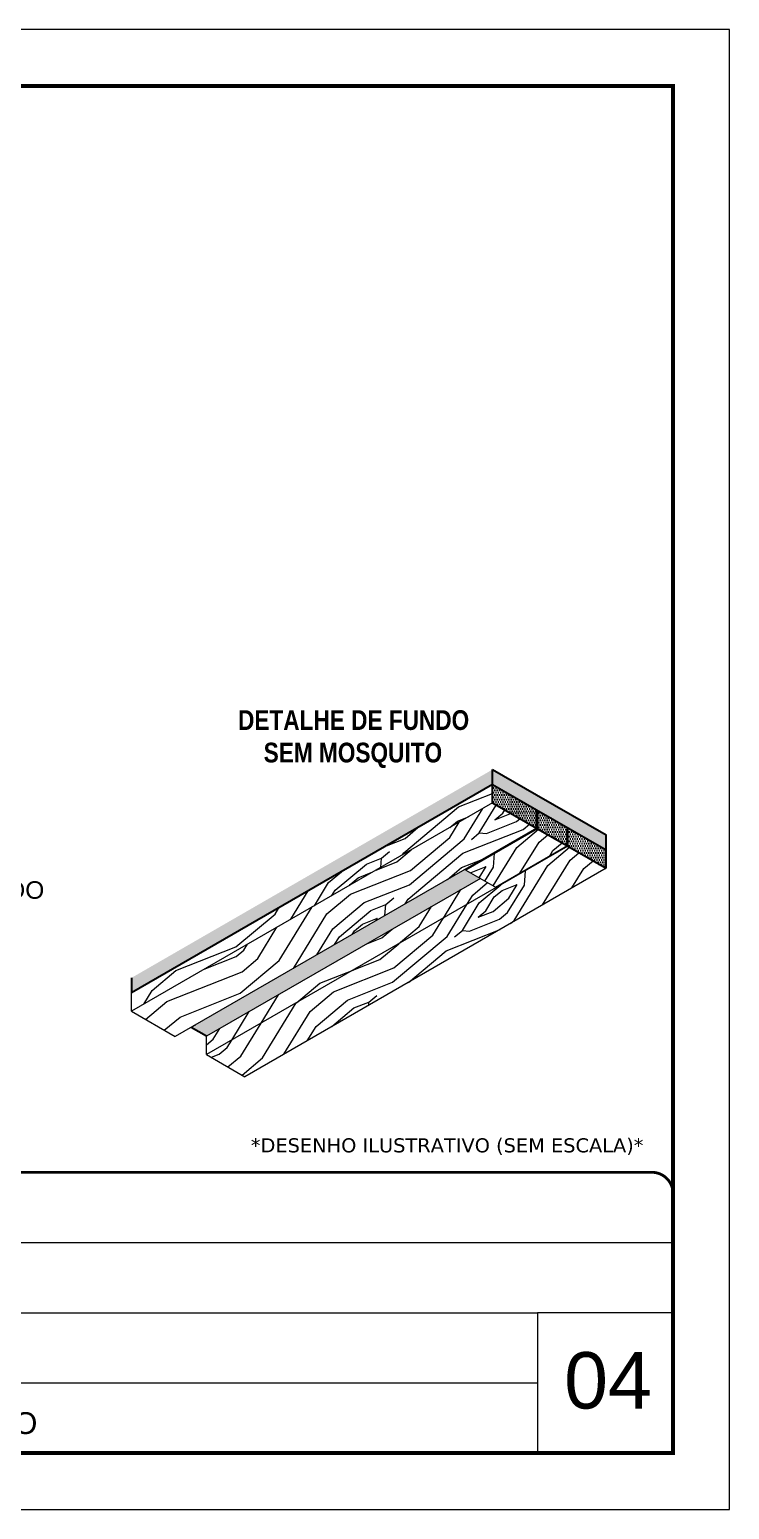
# Model space of a CAD drawing. Extents: x -10448 to -1189, y -11772 to 17235.
# Drawn here: x -4691 to -4195, y 15794 to 16844 of the extents above; entities that cross this region are included whole.
import ezdxf
from ezdxf.enums import TextEntityAlignment as Align

# ---------------------------------------------------------------- set-up
doc = ezdxf.new("R2010")
doc.units = 0
doc.linetypes.add('CONTINUO', pattern=[0])
doc.linetypes.add('DASHED', pattern=[0.75, 0.5, -0.25])
for name, color, linetype, lineweight in [('CARIMBO', 255, 'Continuous', 9), ('Folhas', 255, 'Continuous', 9), ('fundo', 100, 'Continuous', 9), ('Madeira', 126, 'Continuous', 18), ('SARRAFO DE PRESSAO', 251, 'DASHED', 9)]:
    doc.layers.add(name, color=color, linetype=linetype, lineweight=lineweight)
for name, color, linetype in [('HACHURA MADEIRAS', 1, 'Continuous'), ('material do compensado', 7, 'Continuous'), ('texto', 7, 'Continuous')]:
    doc.layers.add(name, color=color, linetype=linetype)
doc.styles.add('ARIAL', font='arial.ttf')
doc.styles.add('CESAR1', font='arial.ttf', dxfattribs={"oblique": 15})
doc.styles.add('ROMANC', font='techb___.ttf', dxfattribs={"height": 2.5})
doc.styles.add('stylellllll', font='verdana.ttf', dxfattribs={"height": 2})
pattern_1 = [(355, (-54027.45, 13446.67), (111.07494, 93.20294), [5.12645, -97.40264]), (85, (-53983.47, 13478.85), (-93.20294, 111.07494), [10.2529, -92.27619]), (40, (-54004.79, 13470.42), (8.936, 102.13894), [7.24881, -21.74642, 7.24881, -14.497615, 50.751904, -43.50449]), (40, (-54033.01, 13442.01), (8.936, 102.13894), [7.24983, -14.49967, 7.24983, -115.99871]), (40, (-53996.365, 13449.1), (8.936, 102.13894), [7.24983, -137.7482]), (40, (-53986.6, 13443.1), (8.936, 102.13894), [7.24983, -137.7482]), (40, (-54001.025, 13454.65), (8.936, 102.13894), [7.24983, -137.7482]), (40, (-54005.685, 13460.205), (8.936, 102.13894), [14.49967, -130.49838]), (40, (-53973.45, 13534.575), (8.936, 102.13894), [14.49967, -130.49838]), (40, (-54015.45, 13466.205), (8.936, 102.13894), [28.99933, -115.99871]), (40, (-54020.11, 13471.76), (8.936, 102.13894), [28.99933, -115.99871]), (40, (-53951.04, 13496.59), (8.936, 102.13894), [28.99933, -115.99871]), (40, (-54024.326, 13482.42), (8.936, 102.13894), [21.7497, -123.24834]), (40, (-54043.41, 13499.53), (8.936, 102.13894), [21.7497, -123.24834]), (40, (-54034.09, 13488.42), (8.936, 102.13894), [21.7497, -123.24834]), (40, (-53965.02, 13513.254), (8.936, 102.13894), [36.24951, -108.74853]), (40, (-53974.79, 13519.254), (8.936, 102.13894), [36.24951, -108.74853]), (40, (-53966.81, 13492.826), (8.936, 102.13894), [50.74931, -94.24873]), (21.56505, (-54016.346, 13455.99), (102.138945, -8.936), [11.4631, -217.79893]), (21.56505, (-53993.237, 13484.846), (102.138945, -8.936), [11.4631, -217.79893]), (21.56505, (-53999.238, 13475.08), (102.138945, -8.936), [11.4631, -217.79893]), (21.56505, (-54022.346, 13446.224), (102.138945, -8.936), [22.9262, -206.33583]), (21.56505, (-53997.897, 13490.4), (102.138945, -8.936), [34.3893, -194.87273]), (21.56505, (-54007.664, 13496.4), (102.138945, -8.936), [45.8524, -183.40963]), (21.56505, (-54017.43, 13502.4), (102.138945, -8.936), [45.8524, -183.40963]), (21.56505, (-54030.07, 13534.383), (102.138945, -8.936), [45.8524, -183.40963]), (21.56505, (-54030.965, 13524.17), (102.138945, -8.936), [57.3155, -171.94653]), (21.56505, (-54026.75, 13513.51), (102.138945, -8.936), [57.3155, -171.94653]), (58.43495, (-53994.577, 13469.525), (8.936, 102.138945), [11.4631, -217.79893]), (58.43495, (-54010.79, 13460.65), (8.936, 102.138945), [11.4631, -217.79893]), (58.43495, (-54027.453, 13446.67), (8.936, 102.138945), [22.9262, -206.33583]), (58.43495, (-53995.47, 13459.31), (8.936, 102.138945), [22.9262, -206.33583]), (58.43495, (-54038.114, 13442.46), (8.936, 102.138945), [34.3893, -194.87273]), (58.43495, (-54048.328, 13443.35), (8.936, 102.138945), [45.8524, -183.40963]), (58.43495, (-53955.956, 13440.416), (8.936, 102.138945), [45.8524, -183.40963]), (58.43495, (-53990.81, 13453.758), (8.936, 102.138945), [45.8524, -183.40963]), (58.43495, (-53971.277, 13441.756), (8.936, 102.138945), [57.3155, -171.94653]), (58.43495, (-53981.044, 13447.757), (8.936, 102.138945), [57.3155, -171.94653])]
pattern_2 = [(0, (-43134.936, 5692.7198), (0.82275303, 1.645506056), [0, -1.645506056])]

# ---------------------------------------------------------------- blocks, each defined once
blk = doc.blocks.new('9999999999')
at = {"color": 30, "linetype": 'CONTINUO'}
for p, q in [((98564.6, 34379.6), (99584, 34379.6)), ((98564.6, 34329.8), (99488, 34329.8)), ((99584, 34329.8), (99488, 34329.8)), ((99488, 34329.8), (99488, 34230.2)), ((98564.6, 34280), (99488, 34280))]:
    blk.add_line(p, q, dxfattribs=at)
at = {"color": 30, "linetype": 'CONTINUO', "const_width": 2}
blk.add_lwpolyline([(99584, 34230.2), (99584, 34414.4, 0.414214), (99569, 34429.4), (98229, 34429.4, 0.414214), (98214, 34414.4), (98214, 34245.2, 0.414214), (98229, 34230.2), (99584, 34230.2)], format="xyb", dxfattribs=at)
at = {"layer": 'Folhas'}
blk.add_lwpolyline([(98139, 34190.2), (99624, 34190.2), (99624, 35240.2), (98139, 35240.2)], close=True, dxfattribs=at)
at = {"layer": 'Folhas', "color": 30, "const_width": 3}
blk.add_lwpolyline([(98214, 34230.2), (99584, 34230.2), (99584, 35200.2), (98214, 35200.2)], close=True, dxfattribs=at)
at = {"color": 7, "linetype": 'Continuous', "ltscale": 5, "style": 'ARIAL'}
blk.add_text('LATERAL DE VIGA - ADITIVO', height=15.483, dxfattribs=at).set_placement((98837.7, 34243.7))

msp = doc.modelspace()

# ---------------------------------------------------------------- hatches: boundary and pattern name
at = {"layer": 'fundo'}
h = msp.add_hatch(color=252, dxfattribs=at)
h.dxf.hatch_style = 1
h.paths.add_polyline_path([(-4618.79, 16171.34), (-4618.79, 16160.68), (-4362.64, 16308.57), (-4362.64, 16319.23)])
h = msp.add_hatch(color=252, dxfattribs=at)
h.dxf.hatch_style = 1
h.paths.add_polyline_path([(-4331.57, 16301.28), (-4362.64, 16319.23), (-4362.64, 16308.57), (-4331.57, 16290.63), (-4282.23, 16262.14), (-4282.23, 16272.8)])
h = msp.add_hatch(color=252, dxfattribs=at)
h.dxf.hatch_style = 1
h.paths.add_polyline_path([(-4371.28, 16241.83), (-4381.65, 16247.82), (-4381.65, 16248.69), (-4576.43, 16136.23), (-4565.51, 16129.93)])
at = {"layer": 'HACHURA MADEIRAS'}
h = msp.add_hatch(dxfattribs=at)
h.set_pattern_fill('DOTS', scale=1.036539)
h.set_pattern_definition(pattern_2)
h.paths.add_polyline_path([(-4331.57, 16277.61), (-4331.57, 16290.63), (-4362.64, 16308.57), (-4362.64, 16295.55)])
h = msp.add_hatch(dxfattribs=at)
h.set_pattern_fill('DOTS', scale=1.036539)
h.set_pattern_definition(pattern_2)
h.paths.add_polyline_path([(-4330.81, 16290.19), (-4330.81, 16277.17), (-4309.67, 16264.96), (-4309.67, 16277.99)])
h = msp.add_hatch(dxfattribs=at)
h.set_pattern_fill('DOTS', scale=1.036539)
h.set_pattern_definition(pattern_2)
h.paths.add_polyline_path([(-4309.37, 16277.81), (-4309.37, 16264.79), (-4282.23, 16249.12), (-4282.23, 16262.14)])
at = {"layer": 'Madeira'}
h = msp.add_hatch(dxfattribs=at)
h.set_pattern_fill('PATRON00077', color=256, scale=102.529099, angle=355, pattern_type=2)
h.set_pattern_definition(pattern_1)
h.paths.add_polyline_path([(-4618.79, 16160.68), (-4618.79, 16147.66), (-4362.64, 16295.55), (-4362.64, 16308.57)])
h = msp.add_hatch(dxfattribs=at)
h.set_pattern_fill('PATRON00077', color=256, scale=102.529099, angle=355, pattern_type=2)
h.set_pattern_definition([(355, (-22924.94, -55793.9), (111.07494, 93.20294), [5.12645, -97.40264]), (85, (-22880.95, -55761.72), (-93.20294, 111.07494), [10.25291, -92.27619]), (40, (-22902.27, -55770.15), (8.936, 102.138945), [7.248807, -21.74642, 7.248807, -14.497615, 50.751904, -43.504487]), (40, (-22930.49, -55798.56), (8.936, 102.138945), [7.24983, -14.499665, 7.24983, -115.99871]), (40, (-22893.85, -55791.47), (8.936, 102.138945), [7.24983, -137.74821]), (40, (-22884.08, -55797.47), (8.936, 102.138945), [7.24983, -137.74821]), (40, (-22898.51, -55785.92), (8.936, 102.138945), [7.24983, -137.74821]), (40, (-22903.17, -55780.365), (8.936, 102.138945), [14.49967, -130.49838]), (40, (-22870.93, -55705.995), (8.936, 102.138945), [14.49967, -130.49838]), (40, (-22912.934, -55774.364), (8.936, 102.138945), [28.99933, -115.99871]), (40, (-22917.594, -55768.81), (8.936, 102.138945), [28.99933, -115.99871]), (40, (-22848.52, -55743.98), (8.936, 102.138945), [28.99933, -115.99871]), (40, (-22921.81, -55758.15), (8.936, 102.138945), [21.7497, -123.24834]), (40, (-22940.895, -55741.04), (8.936, 102.138945), [21.7497, -123.24834]), (40, (-22931.575, -55752.15), (8.936, 102.138945), [21.7497, -123.24834]), (40, (-22862.5, -55727.316), (8.936, 102.138945), [36.24951, -108.74853]), (40, (-22872.27, -55721.315), (8.936, 102.138945), [36.24951, -108.74853]), (40, (-22864.29, -55747.744), (8.936, 102.138945), [50.74931, -94.24873]), (21.56505, (-22913.828, -55784.58), (102.138945, -8.936), [11.4631, -217.79893]), (21.56505, (-22890.72, -55755.724), (102.138945, -8.936), [11.4631, -217.79893]), (21.56505, (-22896.72, -55765.49), (102.138945, -8.936), [11.4631, -217.79893]), (21.56505, (-22919.83, -55794.345), (102.138945, -8.936), [22.9262, -206.33583]), (21.56505, (-22895.38, -55750.17), (102.138945, -8.936), [34.3893, -194.87273]), (21.56505, (-22905.146, -55744.17), (102.138945, -8.936), [45.8524, -183.40963]), (21.56505, (-22914.913, -55738.17), (102.138945, -8.936), [45.8524, -183.40963]), (21.56505, (-22927.553, -55706.187), (102.138945, -8.936), [45.8524, -183.40963]), (21.56505, (-22928.447, -55716.4), (102.138945, -8.936), [57.31551, -171.94653]), (21.56505, (-22924.234, -55727.06), (102.138945, -8.936), [57.31551, -171.94653]), (58.43495, (-22892.06, -55771.044), (8.936, 102.138945), [11.4631, -217.79893]), (58.43495, (-22908.274, -55779.92), (8.936, 102.138945), [11.4631, -217.79893]), (58.43495, (-22924.935, -55793.9), (8.936, 102.138945), [22.9262, -206.33583]), (58.43495, (-22892.953, -55781.26), (8.936, 102.138945), [22.9262, -206.33583]), (58.43495, (-22935.596, -55798.11), (8.936, 102.138945), [34.3893, -194.87273]), (58.43495, (-22945.81, -55797.22), (8.936, 102.138945), [45.8524, -183.40963]), (58.43495, (-22853.44, -55800.154), (8.936, 102.138945), [45.8524, -183.40963]), (58.43495, (-22888.293, -55786.81), (8.936, 102.138945), [45.8524, -183.40963]), (58.43495, (-22868.76, -55798.813), (8.936, 102.138945), [57.31551, -171.94653]), (58.43495, (-22878.526, -55792.813), (8.936, 102.138945), [57.31551, -171.94653])])
h.paths.add_polyline_path([(-4618.79, 16147.66), (-4587.71, 16129.72), (-4331.57, 16277.61), (-4362.64, 16295.55)])
h = msp.add_hatch(dxfattribs=at)
h.set_pattern_fill('PATRON00077', color=256, scale=102.529099, angle=355, pattern_type=2)
h.set_pattern_definition([(355, (-54049.42, 13459.41), (111.07494, 93.20294), [5.12645, -97.40264]), (85, (-54005.43, 13491.58), (-93.20294, 111.07494), [10.2529, -92.27619]), (40, (-54026.756, 13483.16), (8.936, 102.13894), [7.24881, -21.74642, 7.24881, -14.497615, 50.751904, -43.50449]), (40, (-54054.97, 13454.75), (8.936, 102.13894), [7.24983, -14.49967, 7.24983, -115.99871]), (40, (-54018.33, 13461.84), (8.936, 102.13894), [7.24983, -137.7482]), (40, (-54008.56, 13455.836), (8.936, 102.13894), [7.24983, -137.7482]), (40, (-54022.99, 13467.39), (8.936, 102.13894), [7.24983, -137.7482]), (40, (-54027.65, 13472.944), (8.936, 102.13894), [14.49967, -130.49838]), (40, (-53995.41, 13547.314), (8.936, 102.13894), [14.49967, -130.49838]), (40, (-54037.416, 13478.945), (8.936, 102.13894), [28.99933, -115.99871]), (40, (-54042.076, 13484.5), (8.936, 102.13894), [28.99933, -115.99871]), (40, (-53973.005, 13509.33), (8.936, 102.13894), [28.99933, -115.99871]), (40, (-54046.29, 13495.16), (8.936, 102.13894), [21.7497, -123.24834]), (40, (-54065.38, 13512.27), (8.936, 102.13894), [21.7497, -123.24834]), (40, (-54056.06, 13501.16), (8.936, 102.13894), [21.7497, -123.24834]), (40, (-53986.986, 13525.99), (8.936, 102.13894), [36.24951, -108.74853]), (40, (-53996.75, 13531.994), (8.936, 102.13894), [36.24951, -108.74853]), (40, (-53988.77, 13505.565), (8.936, 102.13894), [50.74931, -94.24873]), (21.56505, (-54038.31, 13468.73), (102.138945, -8.936), [11.4631, -217.79893]), (21.56505, (-54015.2, 13497.585), (102.138945, -8.936), [11.4631, -217.79893]), (21.56505, (-54021.2, 13487.82), (102.138945, -8.936), [11.4631, -217.79893]), (21.56505, (-54044.31, 13458.964), (102.138945, -8.936), [22.9262, -206.33583]), (21.56505, (-54019.86, 13503.14), (102.138945, -8.936), [34.3893, -194.87273]), (21.56505, (-54029.63, 13509.14), (102.138945, -8.936), [45.8524, -183.40963]), (21.56505, (-54039.396, 13515.14), (102.138945, -8.936), [45.8524, -183.40963]), (21.56505, (-54052.036, 13547.122), (102.138945, -8.936), [45.8524, -183.40963]), (21.56505, (-54052.93, 13536.91), (102.138945, -8.936), [57.3155, -171.94653]), (21.56505, (-54048.716, 13526.25), (102.138945, -8.936), [57.3155, -171.94653]), (58.43495, (-54016.54, 13482.265), (8.936, 102.138945), [11.4631, -217.79893]), (58.43495, (-54032.756, 13473.39), (8.936, 102.138945), [11.4631, -217.79893]), (58.43495, (-54049.417, 13459.41), (8.936, 102.138945), [22.9262, -206.33583]), (58.43495, (-54017.435, 13472.05), (8.936, 102.138945), [22.9262, -206.33583]), (58.43495, (-54060.08, 13455.197), (8.936, 102.138945), [34.3893, -194.87273]), (58.43495, (-54070.29, 13456.09), (8.936, 102.138945), [45.8524, -183.40963]), (58.43495, (-53977.92, 13453.155), (8.936, 102.138945), [45.8524, -183.40963]), (58.43495, (-54012.775, 13466.497), (8.936, 102.138945), [45.8524, -183.40963]), (58.43495, (-53993.24, 13454.496), (8.936, 102.138945), [57.3155, -171.94653]), (58.43495, (-54003.01, 13460.496), (8.936, 102.138945), [57.3155, -171.94653])])
h.paths.add_polyline_path([(-4360.51, 16235.61), (-4309.67, 16264.96), (-4331.33, 16277.53), (-4381.65, 16247.82)])
h = msp.add_hatch(dxfattribs=at)
h.set_pattern_fill('PATRON00077', color=256, scale=102.529099, angle=355, pattern_type=2)
h.set_pattern_definition(pattern_1)
h.paths.add_polyline_path([(-4538.36, 16101.24), (-4282.23, 16249.12), (-4309.37, 16264.79), (-4565.42, 16116.96)])
h = msp.add_hatch(dxfattribs=at)
h.set_pattern_fill('PATRON00077', color=256, scale=102.529099, angle=355, pattern_type=2)
h.set_pattern_definition(pattern_1)
h.paths.add_polyline_path([(-4360.14, 16235.4), (-4371.42, 16241.91), (-4565.58, 16129.89), (-4565.51, 16116.9)])

# ---------------------------------------------------------------- linework, layer by layer
for p, q in [((-4362.64, 16295.55), (-4618.79, 16147.66)), ((-4331.57, 16277.61), (-4587.71, 16129.72)), ((-4330.81, 16277.17), (-4381.65, 16247.82)), ((-4309.37, 16264.79), (-4565.51, 16116.9)), ((-4309.67, 16264.96), (-4360.51, 16235.61)), ((-4282.23, 16249.12), (-4538.38, 16101.23)), ((-4381.65, 16247.82), (-4360.21, 16235.44)), ((-4371.28, 16241.83), (-4565.51, 16129.93)), ((-4618.79, 16147.66), (-4618.79, 16160.68)), ((-4618.79, 16147.66), (-4587.71, 16129.72)), ((-4565.51, 16116.9), (-4565.51, 16129.93)), ((-4565.51, 16116.9), (-4538.38, 16101.23))]:
    msp.add_line(p, q, dxfattribs=at)
at = {"layer": 'material do compensado'}
for p, q in [((-4362.64, 16295.55), (-4362.64, 16319.23)), ((-4362.64, 16319.23), (-4331.57, 16301.28)), ((-4362.64, 16308.57), (-4618.79, 16160.68)), ((-4362.64, 16308.57), (-4331.57, 16290.63)), ((-4331.57, 16301.28), (-4282.23, 16272.8)), ((-4362.64, 16295.55), (-4331.57, 16277.61)), ((-4331.57, 16290.63), (-4282.23, 16262.14)), ((-4331.57, 16277.61), (-4331.57, 16290.63)), ((-4330.81, 16277.17), (-4330.81, 16290.19)), ((-4330.81, 16277.17), (-4309.67, 16264.96)), ((-4309.67, 16264.96), (-4309.67, 16277.99)), ((-4309.37, 16264.79), (-4309.37, 16277.81)), ((-4309.37, 16264.79), (-4282.23, 16249.12)), ((-4282.23, 16249.12), (-4282.23, 16272.8)), ((-4381.65, 16247.82), (-4381.65, 16248.69)), ((-4618.79, 16171.34), (-4618.79, 16160.68)), ((-4565.51, 16129.93), (-4576.43, 16136.23))]:
    msp.add_line(p, q, dxfattribs=at)

# ---------------------------------------------------------------- block references
at = {"layer": 'SARRAFO DE PRESSAO', "color": 6, "linetype": 'ByBlock'}
msp.add_blockref('9999999999', (-103818.76, -18395.98), dxfattribs=at)

# ---------------------------------------------------------------- texts
at = {"style": 'stylellllll'}
msp.add_text('*DESENHO ILUSTRATIVO (SEM ESCALA)*', height=10, dxfattribs=at).set_placement((-4255.7, 16047.56), align=Align.RIGHT)
at = {"layer": 'CARIMBO', "style": 'CESAR1'}
msp.add_text('PAINEL LATERAL ESTRUTURADO', height=12.436, dxfattribs=at).set_placement((-4961.41, 16233.72), align=Align.MIDDLE_LEFT)
at = {"layer": 'CARIMBO', "style": 'ARIAL'}
msp.add_text('04', height=40, dxfattribs=at).set_placement((-4311.92, 15865.8))
at = {"layer": 'texto', "style": 'ROMANC'}
for s, p in [('DETALHE DE FUNDO ', (-4458.97, 16354.3)), ('SEM MOSQUITO', (-4461.71, 16331.25))]:
    msp.add_text(s, height=14, dxfattribs=at).set_placement(p, align=Align.MIDDLE_CENTER)

doc.saveas('drawing.dxf')
